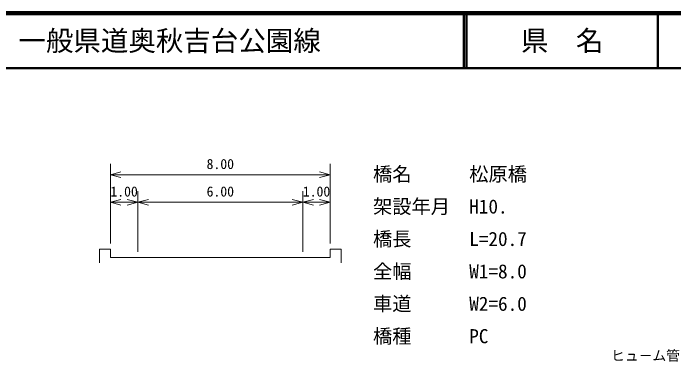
# Model space of a CAD drawing. Units: millimetres on the paper, enlarged 1000 times, with parts at other scales. Extents: x 40000 to 680000, y 20000 to 380000.
# Drawn here: x 215788 to 335932, y 316655 to 380000 of the extents above; entities that cross this region are included whole.
import ezdxf
from ezdxf.enums import TextEntityAlignment as Align

# ---------------------------------------------------------------- set-up
doc = ezdxf.new("R2010")
doc.units = ezdxf.units.MM
doc.header["$LTSCALE"] = 1000
for name, color, linetype, lineweight in [('M-BGD', 7, 'Continuous', 25), ('M-STR-HTXT', 7, 'Continuous', 13), ('M-TTL', 2, 'Continuous', 140), ('M-TTL-LINE', 7, 'Continuous', 50)]:
    doc.layers.add(name, color=color, linetype=linetype, lineweight=lineweight)
doc.layers.add('M-TTL-TXT', color=7, linetype='Continuous')
doc.styles.add('ＭＳ ゴシック', font='')
doc.styles.get('ＭＳ ゴシック').set_extended_font_data('MS Gothic')

msp = doc.modelspace()

# ---------------------------------------------------------------- linework, layer by layer
at = {"layer": 'M-STR-HTXT'}
for p, q in [((233455, 338135), (233455, 352635)), ((273455, 338135), (273455, 352635)), ((235386, 351153), (233455, 350635)), ((273455, 350635), (271523, 351153)), ((233455, 350635), (273455, 350635)), ((233455, 350635), (235386, 350118)), ((271523, 350118), (273455, 350635)), ((238455, 336635), (238455, 347635)), ((268455, 336635), (268455, 347635)), ((235386, 346153), (233455, 345635)), ((238455, 345635), (236523, 346153)), ((240386, 346153), (238455, 345635)), ((268455, 345635), (266523, 346153)), ((270386, 346153), (268455, 345635)), ((273455, 345635), (271523, 346153)), ((233455, 345635), (238455, 345635)), ((233455, 345635), (235386, 345118)), ((236523, 345118), (238455, 345635)), ((238455, 345635), (268455, 345635)), ((238455, 345635), (240386, 345118)), ((266523, 345118), (268455, 345635)), ((268455, 345635), (273455, 345635)), ((268455, 345635), (270386, 345118)), ((271523, 345118), (273455, 345635)), ((231455, 337135), (233455, 337135)), ((231455, 337135), (231455, 334635)), ((233455, 335635), (233455, 337135)), ((273455, 335635), (273455, 337135)), ((273455, 337135), (275455, 337135)), ((275455, 337135), (275455, 334635)), ((233455, 335635), (238455, 335635)), ((238455, 335635), (268455, 335635)), ((268455, 335635), (273455, 335635))]:
    msp.add_line(p, q, dxfattribs=at)
at = {"layer": 'M-TTL'}
msp.add_line((680000, 380000), (40000, 380000), dxfattribs=at)
at = {"layer": 'M-TTL-LINE'}
for p, q in [((297750, 380000), (297750, 370000)), ((298250, 380000), (298250, 370000)), ((333000, 380000), (333000, 370000)), ((40000, 370000), (680000, 370000))]:
    msp.add_line(p, q, dxfattribs=at)

# ---------------------------------------------------------------- texts
at = {"layer": 'M-BGD', "style": 'ＭＳ ゴシック'}
msp.add_text('ヒュ－ム管', height=1833, dxfattribs=at).set_placement((324541, 316308), align=Align.BOTTOM_LEFT)
at = {"layer": 'M-STR-HTXT', "style": 'ＭＳ ゴシック'}
for s, p in [('8.00', (253455, 351135)), ('1.00', (235955, 346135)), ('6.00', (253455, 346135)), ('1.00', (270955, 346135))]:
    msp.add_text(s, height=1833, dxfattribs=at).set_placement(p, align=Align.BOTTOM_CENTER)
for s, p in [('橋名\u3000\u3000\u3000松原橋', (281226, 348711)), ('架設年月\u3000H10.', (281226, 342820)), ('橋長\u3000\u3000\u3000L=20.7', (281226, 336929)), ('全幅\u3000\u3000\u3000W1=8.0', (281226, 331038)), ('車道\u3000\u3000\u3000W2=6.0', (281226, 325147)), ('橋種\u3000\u3000\u3000PC', (281226, 319256))]:
    msp.add_text(s, height=2566, dxfattribs=at).set_placement(p, align=Align.BOTTOM_LEFT)
at = {"layer": 'M-TTL-TXT', "style": 'ＭＳ ゴシック'}
msp.add_text('一般県道奥秋吉台公園線', height=3666, dxfattribs=at).set_placement((216734, 375000), align=Align.MIDDLE_LEFT)
msp.add_text('県\u3000名', height=3666, dxfattribs=at).set_placement((315625, 375000), align=Align.MIDDLE_CENTER)

doc.saveas('drawing.dxf')
